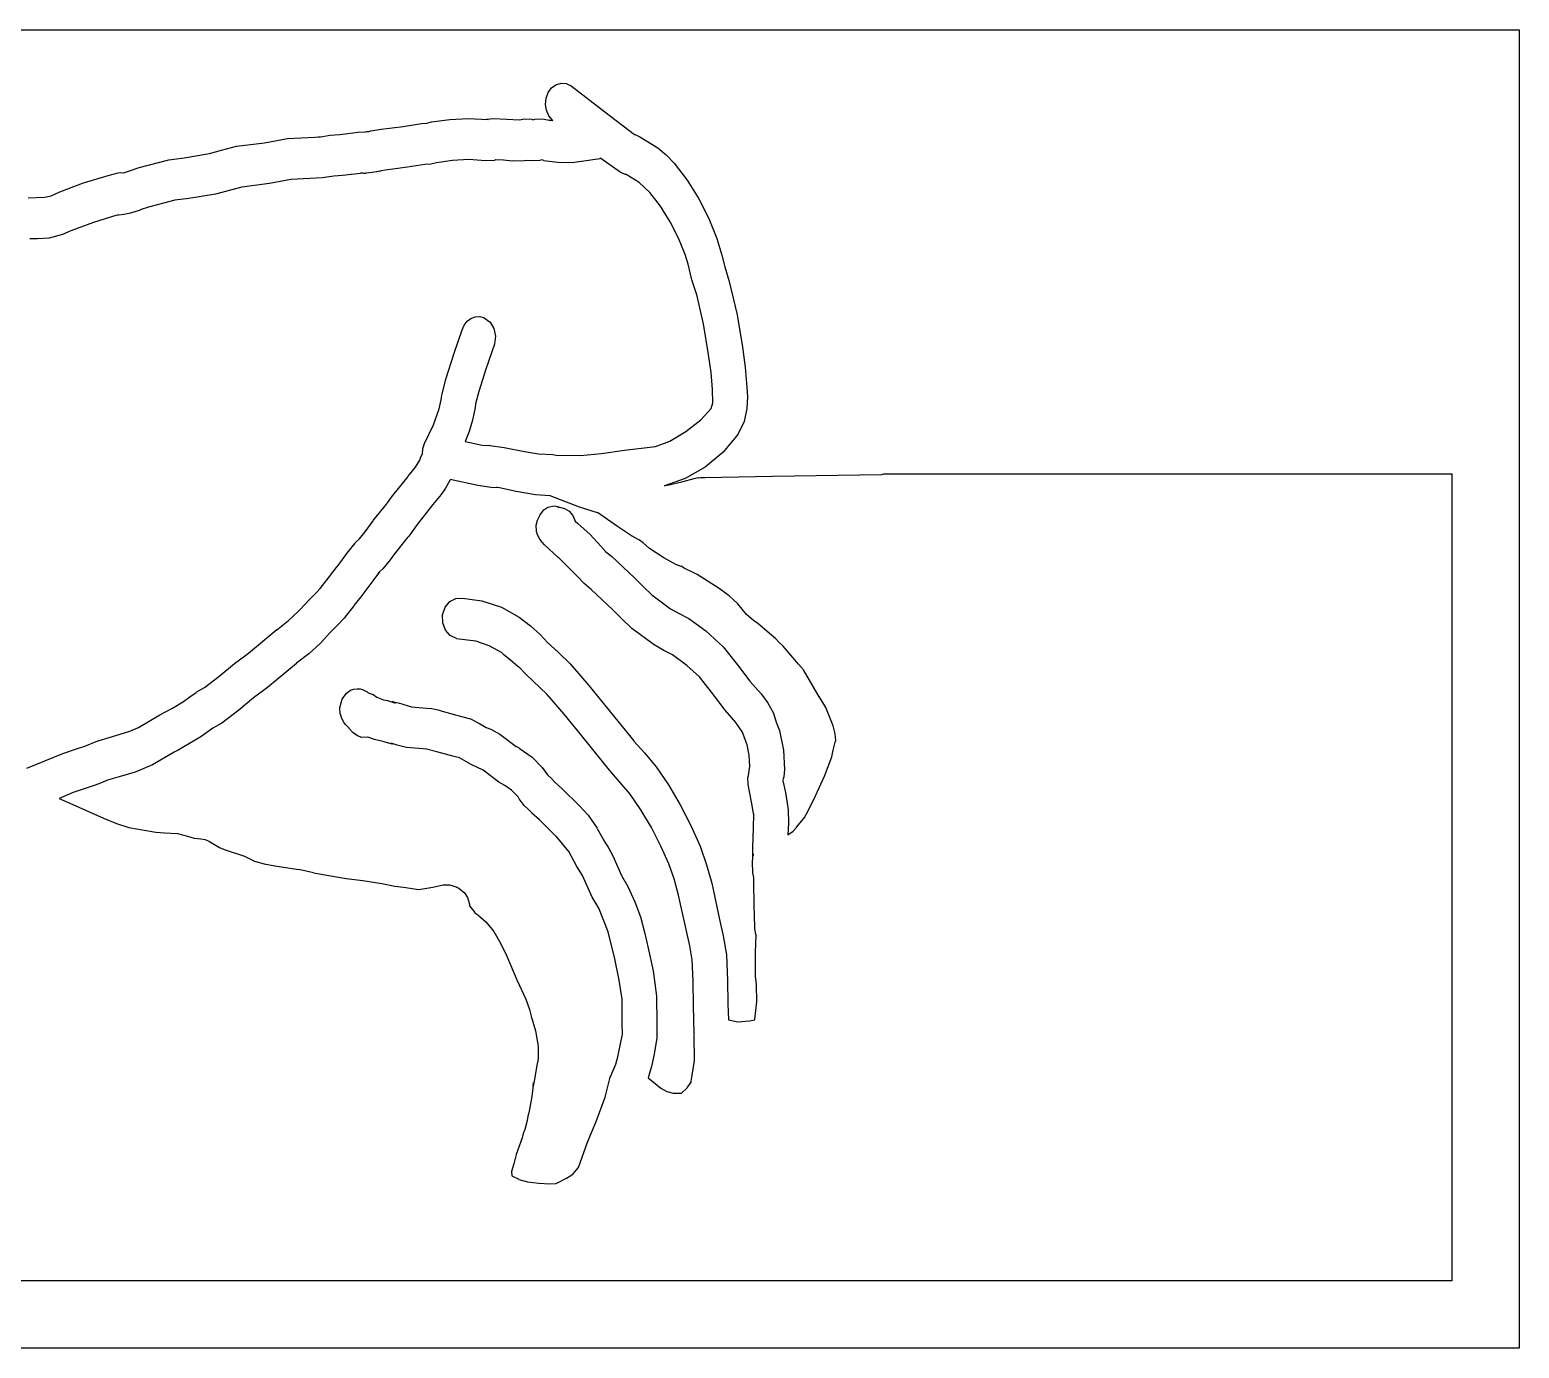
# Model space of a CAD drawing. Extents: x -67 to 553, y 0 to 8091.
# Drawn here: x 324.5 to 514.3, y 1110.4 to 1278.4 of the extents above; entities that cross this region are included whole.
import ezdxf

# ---------------------------------------------------------------- set-up
doc = ezdxf.new("R2010")
doc.units = 0

msp = doc.modelspace()

# ---------------------------------------------------------------- linework, layer by layer
at = {"layer": 'Calque_1'}
for p, q in [((272.339, 1278.41), (514.321, 1278.41)), ((514.321, 1278.41), (514.321, 1110.37)), ((390.304, 1269.69), (390.577629, 1270.413491)), ((390.577629, 1270.413491), (391.009553, 1270.995097)), ((391.009553, 1270.995097), (391.565386, 1271.40045)), ((391.565386, 1271.40045), (392.21074, 1271.59518)), ((392.21, 1271.6), (392.214498, 1271.589152)), ((392.215, 1271.59), (392.87276, 1271.547362)), ((392.87276, 1271.547362), (393.4904, 1271.2743)), ((393.49, 1271.27), (397.7781, 1267.9344)), ((390.223812, 1268.908282), (390.303451, 1269.69622)), ((390.341209, 1268.144193), (390.223812, 1268.908282)), ((390.641115, 1267.454563), (390.341209, 1268.144193)), ((369.286, 1265.74), (372.1009, 1266.096102)), ((372.101, 1266.1), (374.42229, 1266.483883)), ((374.423, 1266.48), (375.084405, 1266.512015)), ((375.084, 1266.51), (375.683995, 1266.658405)), ((375.684, 1266.66), (378.026568, 1266.97953)), ((378.026568, 1266.97953), (380.38598, 1267.12138)), ((380.386, 1267.12), (382.89962, 1266.955218)), ((382.716587, 1266.989326), (382.780756, 1267.021373)), ((382.9, 1266.96), (382.716587, 1266.989326)), ((382.780756, 1267.021373), (383.561881, 1267.099991)), ((383.562, 1267.1), (385.2947, 1267.034992)), ((385.294, 1267.03), (386.87171, 1266.917314)), ((386.872, 1266.92), (387.613097, 1267.040491)), ((387.613, 1267.04), (388.494403, 1267.01037)), ((388.494403, 1267.01037), (388.66609, 1266.944009)), ((388.666, 1266.94), (388.857105, 1267.019299)), ((388.857105, 1267.019299), (389.82821, 1267.077901)), ((389.828, 1267.08), (390.8993, 1266.843383)), ((391.109, 1266.89), (390.641115, 1267.454563)), ((390.73, 1266.91), (391.149602, 1266.853009)), ((390.866328, 1266.838462), (390.730005, 1266.905008)), ((390.953824, 1266.807641), (390.866328, 1266.838462)), ((390.9, 1266.84), (390.953824, 1266.807641)), ((391.149, 1266.85), (391.108995, 1266.885983)), ((397.779, 1267.94), (401.5664, 1265.0652)), ((354.429, 1263.99), (357.34248, 1264.53729)), ((357.342, 1264.54), (360.83169, 1264.727589)), ((360.832, 1264.73), (361.425698, 1264.762993)), ((361.425, 1264.76), (361.28911, 1264.731002)), ((361.29, 1264.73), (362.7995, 1264.990905)), ((362.799, 1264.99), (364.01489, 1265.07501)), ((364.015, 1265.08), (365.0351, 1265.192686)), ((365.035, 1265.19), (366.3249, 1265.352719)), ((366.325, 1265.35), (367.312, 1265.412997)), ((367.312, 1265.42), (367.472205, 1265.430054)), ((367.472, 1265.43), (367.622892, 1265.450902)), ((367.623, 1265.45), (367.716001, 1265.462965)), ((367.716, 1265.46), (367.969709, 1265.525987)), ((367.97, 1265.53), (369.2867, 1265.74291)), ((401.566, 1265.06), (401.643563, 1265.061101)), ((401.643563, 1265.061101), (402.257382, 1264.780918)), ((402.257, 1264.78), (404.523729, 1263.375761)), ((344.182, 1262.11), (347.40301, 1262.643399)), ((347.403, 1262.64), (348.936847, 1263.074899)), ((348.936847, 1263.074899), (350.83999, 1263.557283)), ((350.84, 1263.56), (354.42902, 1263.997118)), ((404.523729, 1263.375761), (405.598142, 1262.483611)), ((405.598142, 1262.483611), (406.6118, 1261.43041)), ((336.684705, 1260.257437), (337.329097, 1260.471914)), ((337.329, 1260.48), (338.4525, 1260.873779)), ((338.453, 1260.87), (342.2445, 1261.854408)), ((342.244, 1261.85), (344.18128, 1262.100613)), ((369.178, 1260.4), (369.042586, 1260.363011)), ((369.268, 1260.44), (369.178015, 1260.407007)), ((369.85, 1260.53), (369.268182, 1260.436999)), ((372.65, 1260.88), (369.84963, 1260.526094)), ((374.829, 1261.25), (372.65029, 1260.884611)), ((375.612, 1261.3), (374.829099, 1261.252984)), ((376.333, 1261.46), (375.612091, 1261.292519)), ((378.393987, 1261.744079), (376.3325, 1261.463892)), ((380.465, 1261.87), (378.393987, 1261.744079)), ((382.576, 1261.72), (380.46502, 1261.870892)), ((383.689639, 1261.764069), (382.57648, 1261.723502)), ((383.900191, 1261.833351), (383.689639, 1261.764069)), ((383.855, 1261.86), (383.900191, 1261.833351)), ((384.888, 1261.8), (383.85502, 1261.852996)), ((386.007837, 1261.664203), (384.88821, 1261.803109)), ((387.532, 1261.69), (386.007837, 1261.664203)), ((387.863, 1261.75), (387.531795, 1261.694993)), ((388.574, 1261.69), (387.862404, 1261.742017)), ((389.520386, 1261.749762), (388.57449, 1261.695698)), ((389.715, 1261.83), (389.520386, 1261.749762)), ((390.02, 1261.73), (389.715095, 1261.830198)), ((391.774405, 1261.47635), (390.02011, 1261.727787)), ((393.625, 1261.44), (391.774405, 1261.47635)), ((394.492, 1261.6), (393.6243, 1261.437811)), ((394.504556, 1261.599638), (394.4923, 1261.602388)), ((394.795107, 1261.637359), (394.504556, 1261.599638)), ((395.716, 1261.76), (394.795107, 1261.637359)), ((396.564, 1261.88), (395.716514, 1261.764218)), ((396.909, 1261.93), (396.563296, 1261.873988)), ((397.094, 1261.97), (396.909004, 1261.931)), ((397.262, 1262.03), (397.094096, 1261.968008)), ((397.262, 1262.03), (397.262, 1262.03)), ((397.266, 1262.02), (397.262296, 1262.027937)), ((399.744, 1260.28), (397.26621, 1262.02342)), ((406.612, 1261.43), (408.282215, 1259.258738)), ((328.352, 1257.76), (331.36697, 1258.8854)), ((331.36697, 1258.8854), (334.4762, 1259.85759)), ((334.477, 1259.85), (335.78031, 1260.17549)), ((335.78, 1260.18), (336.057495, 1260.204077)), ((336.057, 1260.2), (336.4058, 1260.169996)), ((336.406, 1260.17), (336.461007, 1260.181906)), ((336.461, 1260.18), (336.684705, 1260.257437)), ((355.065, 1258.8), (351.51229, 1258.368994)), ((357.767, 1259.32), (355.06532, 1258.803296)), ((361.007, 1259.48), (357.76689, 1259.312625)), ((361.777, 1259.53), (361.007011, 1259.483989)), ((362.346, 1259.63), (361.777094, 1259.524087)), ((363.25, 1259.77), (362.345602, 1259.634004)), ((364.345, 1259.84), (363.24949, 1259.768007)), ((365.459, 1259.96), (364.3459, 1259.837498)), ((365.491, 1259.96), (365.459, 1259.96)), ((366.66, 1260.11), (365.4906, 1259.960114)), ((366.947, 1260.14), (366.659716, 1260.116981)), ((367.094, 1260.11), (366.947686, 1260.134077)), ((367.227099, 1260.109892), (367.094, 1260.11)), ((367.331001, 1260.119946), (367.227099, 1260.109892)), ((367.409, 1260.13), (367.331001, 1260.119946)), ((368.129, 1260.23), (367.409705, 1260.133004)), ((368.697, 1260.31), (368.128993, 1260.232001)), ((368.75043, 1260.307936), (368.69682, 1260.310998)), ((369.043, 1260.37), (368.75043, 1260.307936)), ((400.386907, 1259.982826), (399.743494, 1260.28279)), ((400.497, 1259.97), (400.386907, 1259.982826)), ((402.183632, 1258.930958), (400.49752, 1259.9687)), ((403.533, 1257.68), (402.183632, 1258.930958)), ((408.282215, 1259.258738), (409.768498, 1256.884399)), ((324.304, 1257), (326.37309, 1257.057997)), ((326.373, 1257.06), (327.208103, 1257.249494)), ((327.208, 1257.25), (328.35208, 1257.759507)), ((342.974, 1256.68), (339.62332, 1255.811295)), ((344.752, 1256.9), (342.97379, 1256.677803)), ((348.178, 1257.47), (344.75242, 1256.899003)), ((351.512, 1258.37), (348.1778, 1257.473408)), ((404.882519, 1255.913763), (403.53309, 1257.67809)), ((409.768498, 1256.884399), (411.042984, 1254.373183)), ((335.467, 1254.74), (332.602764, 1253.843547)), ((335.675, 1254.79), (335.46672, 1254.733988)), ((335.837, 1254.77), (335.674705, 1254.790902)), ((336.502, 1254.85), (335.837526, 1254.768006)), ((337.321, 1255.04), (336.501375, 1254.857596)), ((338.577, 1255.44), (337.32081, 1255.034288)), ((339.623, 1255.81), (338.577, 1255.4426)), ((406.111643, 1253.942228), (404.882519, 1255.913763)), ((332.602764, 1253.843547), (329.7423, 1252.77632)), ((407.172468, 1251.861601), (406.111643, 1253.942228)), ((411.042984, 1254.373183), (412.07781, 1251.79129)), ((325.49222, 1251.748079), (324.5034, 1251.754009)), ((326.974, 1251.85), (325.49222, 1251.748079)), ((328.688, 1252.3), (326.9739, 1251.854998)), ((329.742, 1252.77), (328.6878, 1252.297084)), ((408.017, 1249.77), (407.172468, 1251.861601)), ((412.078, 1251.8), (412.709983, 1249.68852)), ((408.419, 1248.52), (408.016913, 1249.77248)), ((412.71, 1249.68), (413.063404, 1248.20098)), ((408.889, 1246.54), (408.41881, 1248.51821)), ((413.063, 1248.2), (413.653708, 1246.3335)), ((409.495, 1244.62), (408.888787, 1246.5387)), ((413.654, 1246.34), (414.648357, 1242.092238)), ((410.35505, 1240.9217), (409.49469, 1244.6183)), ((380.249991, 1241.256567), (380.731344, 1241.618442)), ((380.731344, 1241.618442), (381.2839, 1241.82269)), ((381.284, 1241.82), (381.857113, 1241.845929)), ((381.857, 1241.85), (382.416699, 1241.698103)), ((382.417, 1241.69), (383.159167, 1241.14238)), ((414.648357, 1242.092238), (415.3299, 1237.93941)), ((378.575136, 1237.194336), (379.59189, 1240.15059)), ((379.592, 1240.15), (379.862618, 1240.759582)), ((379.862618, 1240.759582), (380.249991, 1241.256567)), ((383.159167, 1241.14238), (383.650539, 1240.326319)), ((383.650539, 1240.326319), (383.849394, 1239.350149)), ((410.998, 1237.01), (410.35505, 1240.9217)), ((383.714, 1238.33), (382.640787, 1235.170597)), ((383.849394, 1239.350149), (383.71401, 1238.3222)), ((415.33, 1237.94), (415.692267, 1235.423506)), ((377.531, 1233.86), (378.575136, 1237.194336)), ((411.337761, 1234.70922), (410.998615, 1237.01328)), ((377.067, 1232.03), (377.531502, 1233.85369)), ((382.640787, 1235.170597), (381.7291, 1232.30611)), ((411.505, 1232.55), (411.337761, 1234.70922)), ((415.692267, 1235.423506), (415.896896, 1232.86133)), ((376.965, 1231.54), (377.066785, 1232.035511)), ((381.729, 1232.3), (381.326014, 1230.7197)), ((411.537281, 1230.882327), (411.504803, 1232.5457)), ((415.897, 1232.86), (415.953881, 1231.640318)), ((375.953283, 1228.05717), (376.68848, 1230.08589)), ((376.688, 1230.09), (376.949514, 1231.2657)), ((376.95, 1231.26), (376.965081, 1231.534399)), ((381.27, 1230.27), (380.921094, 1228.67271)), ((381.326, 1230.72), (381.269988, 1230.269389)), ((410.026192, 1228.709643), (411.34118, 1230.1253)), ((411.341, 1230.12), (411.537281, 1230.882327)), ((415.902768, 1230.131462), (415.559496, 1228.473923)), ((415.953881, 1231.640318), (415.902768, 1230.131462)), ((380.921, 1228.67), (380.499086, 1227.22527)), ((408.126306, 1227.227682), (410.026192, 1228.709643)), ((415.559496, 1228.473923), (414.7399, 1226.80819)), ((374.825, 1225.68), (375.953283, 1228.05717)), ((380.499086, 1227.22527), (379.99242, 1225.9327)), ((406.064062, 1225.990705), (408.126306, 1227.227682)), ((414.74, 1226.81), (412.862942, 1224.583715)), ((374.349, 1223.99), (374.555692, 1224.346102)), ((374.556, 1224.34), (374.615296, 1225.030598)), ((374.615296, 1225.030598), (374.82471, 1225.67839)), ((379.992, 1225.94), (382.14118, 1225.484706)), ((382.141, 1225.48), (382.658815, 1225.408007)), ((382.659, 1225.41), (383.053784, 1225.484983)), ((383.054, 1225.48), (383.125014, 1225.438011)), ((383.125, 1225.44), (384.9425, 1225.180497)), ((384.943, 1225.18), (387.55679, 1224.663296)), ((387.556, 1224.67), (389.3187, 1224.352209)), ((389.319, 1224.35), (389.332, 1224.35)), ((389.332, 1224.35), (391.16749, 1224.282002)), ((394.689, 1224.14), (397.343858, 1224.397925)), ((397.343858, 1224.397925), (400.28139, 1224.836012)), ((400.281, 1224.84), (404.2616, 1225.312386)), ((404.262, 1225.31), (406.064062, 1225.990705)), ((412.862942, 1224.583715), (410.575304, 1222.679684)), ((372.707, 1221.5), (373.640793, 1222.68081)), ((373.641, 1222.68), (374.214087, 1223.561591)), ((374.214, 1223.56), (374.349414, 1223.986799)), ((391.167, 1224.28), (391.599593, 1224.198006)), ((391.6, 1224.2), (394.68872, 1224.142982)), ((410.575304, 1222.679684), (408.030113, 1221.208438)), ((370.609, 1218.82), (372.70701, 1221.49269)), ((378.025, 1220.96), (377.485489, 1219.997791)), ((378.059, 1221.06), (378.025001, 1220.957712)), ((378.069, 1221.06), (378.059, 1221.06)), ((378.069, 1221.07), (378.069, 1221.059946)), ((381.606, 1220.31), (378.06921, 1221.076894)), ((408.030113, 1221.208438), (405.3804, 1220.28051)), ((405.784, 1220.39), (407.621715, 1220.779598)), ((407.621715, 1220.779598), (409.17662, 1221.19928)), ((409.177, 1221.2), (409.678378, 1221.348087)), ((409.678378, 1221.348087), (409.734503, 1221.317819)), ((409.734, 1221.32), (409.962997, 1221.335081)), ((409.963, 1221.34), (410.584585, 1221.364077)), ((410.585, 1221.36), (412.6469, 1221.407995)), ((412.647, 1221.41), (419.16651, 1221.515489)), ((419.166, 1221.51), (433.0866, 1221.723915)), ((433.087, 1221.73), (433.338195, 1221.810989)), ((433.338, 1221.81), (437.682, 1221.81)), ((437.682, 1221.81), (505.737, 1221.81)), ((505.737, 1221.81), (505.737, 1118.96)), ((370.101, 1218.13), (370.609502, 1218.825615)), ((376.924, 1219.19), (375.88112, 1217.895)), ((377.485, 1220), (376.923793, 1219.191196)), ((383.578, 1220.05), (381.60551, 1220.308921)), ((383.927, 1220.06), (383.578703, 1220.048094)), ((383.937, 1220.06), (383.927, 1220.06)), ((384.057, 1220.06), (383.937, 1220.06)), ((384.379, 1220.01), (384.056606, 1220.059001)), ((386.501591, 1219.569427), (384.3799, 1220.0109)), ((388.961, 1219.15), (386.501591, 1219.569427)), ((390.831, 1219.02), (388.96029, 1219.144089)), ((394.569, 1217.58), (390.83171, 1219.02431)), ((405.38, 1220.28), (405.784098, 1220.396311)), ((368.279, 1215.85), (369.9999, 1217.99921)), ((370, 1217.99), (370.01905, 1218.051992)), ((370.01905, 1218.051992), (370.101044, 1218.123985)), ((375.881, 1217.89), (373.89149, 1215.35741)), ((389.553238, 1216.607052), (390.023471, 1217.205918)), ((390.023471, 1217.205918), (390.53851, 1217.57388)), ((390.539, 1217.58), (391.321795, 1217.738115)), ((391.322, 1217.73), (391.744195, 1217.639989)), ((391.744, 1217.64), (391.989004, 1217.543004)), ((391.989, 1217.55), (392.009, 1217.55)), ((392.009, 1217.55), (392.662778, 1217.404843)), ((392.662778, 1217.404843), (393.238667, 1217.043089)), ((393.238667, 1217.043089), (393.700598, 1216.496319)), ((396.842, 1216.86), (394.56881, 1217.575697)), ((399.422, 1215.09), (396.84131, 1216.86461)), ((367.231, 1214.43), (368.27899, 1215.84441)), ((373.892, 1215.36), (373.367491, 1214.650388)), ((389.046, 1215.28), (389.202514, 1215.91813)), ((389.091309, 1214.447201), (389.046581, 1215.27751)), ((389.202514, 1215.91813), (389.553238, 1216.607052)), ((393.700598, 1216.496319), (394.0125, 1215.79611)), ((394.013, 1215.79), (394.349894, 1215.487185)), ((394.349, 1215.49), (395.906366, 1214.066019)), ((401.183, 1213.92), (399.42239, 1215.0879)), ((365.085, 1211.86), (365.983206, 1212.99588)), ((365.983, 1213), (366.61239, 1213.609811)), ((366.529143, 1213.529752), (366.459997, 1213.486413)), ((366.46, 1213.49), (367.230519, 1214.436175)), ((366.612, 1213.61), (366.529143, 1213.529752)), ((372.258, 1213.25), (371.477718, 1212.274403)), ((372.415, 1213.45), (372.257388, 1213.252013)), ((372.549, 1213.57), (372.415703, 1213.449086)), ((372.66, 1213.69), (372.548399, 1213.567604)), ((372.799, 1213.86), (372.660491, 1213.687915)), ((373.059, 1214.2), (372.799021, 1213.8589)), ((373.333, 1214.59), (373.058601, 1214.204503)), ((373.367, 1214.65), (373.333001, 1214.587003)), ((389.227, 1214.03), (389.091309, 1214.447201)), ((389.504, 1213.48), (389.227008, 1214.037)), ((389.796, 1213.09), (389.504112, 1213.473989)), ((390.11, 1212.75), (389.796284, 1213.093693)), ((395.906366, 1214.066019), (397.2904, 1212.60642)), ((402.213, 1213.36), (401.183, 1213.923297)), ((402.664, 1213.02), (402.212912, 1213.356391)), ((403.483, 1212.3), (402.664486, 1213.02501)), ((363.82, 1210.15), (365.0519, 1211.82431)), ((365.052, 1211.82), (365.084993, 1211.862995)), ((370.981, 1211.6), (370.420322, 1210.844007)), ((371.477, 1212.27), (370.98088, 1211.601293)), ((391.857, 1211.17), (390.1093, 1212.74922)), ((394.323, 1208.74), (391.85701, 1211.17239)), ((397.291, 1212.61), (397.917903, 1211.889091)), ((397.918, 1211.89), (398.628008, 1211.313315)), ((398.628, 1211.31), (401.62207, 1208.534)), ((405.296, 1211.1), (403.4826, 1212.29679)), ((406.818, 1210.27), (405.29562, 1211.099997)), ((362.551, 1208.56), (363.6791, 1209.98578)), ((363.68, 1209.98), (363.820097, 1210.140708)), ((369.084, 1209.31), (368.329515, 1208.353506)), ((368.893, 1209.15), (369.018326, 1209.26516)), ((369.019, 1209.27), (368.893402, 1209.151705)), ((369.018326, 1209.26516), (369.083685, 1209.307612)), ((369.492, 1209.71), (369.018608, 1209.264495)), ((370.421, 1210.85), (369.492393, 1209.71359)), ((407.517, 1210.02), (406.817892, 1210.267517)), ((407.836, 1209.83), (407.517601, 1210.025791)), ((409.562, 1208.97), (407.83549, 1209.831006)), ((361.528, 1207.19), (362.5512, 1208.55781)), ((368.329, 1208.34), (367.08358, 1206.64918)), ((368.329, 1208.35), (368.329, 1208.34)), ((395.141, 1207.82), (394.323015, 1208.737812)), ((396.041, 1207.07), (395.140703, 1207.821892)), ((401.622, 1208.53), (402.763435, 1207.350234)), ((402.763435, 1207.350234), (403.79042, 1206.38331)), ((412.366, 1207.2), (409.56211, 1208.96988)), ((358.708, 1204.25), (359.84589, 1205.47261)), ((359.846, 1205.48), (360.99731, 1206.65358)), ((360.998, 1206.65), (361.528701, 1207.191099)), ((366.682, 1206.15), (365.783926, 1205.01211)), ((366.821, 1206.3), (366.68138, 1206.150696)), ((366.68138, 1206.150696), (366.682, 1206.15)), ((366.682, 1206.15), (366.682, 1206.15)), ((366.821, 1206.3), (366.821, 1206.3)), ((366.946084, 1206.456396), (366.821806, 1206.305908)), ((366.955, 1206.47), (366.93595, 1206.444071)), ((366.936, 1206.45), (366.946084, 1206.456396)), ((367.084, 1206.65), (366.95491, 1206.473311)), ((377.438622, 1204.81736), (378.026043, 1205.537596)), ((378.026043, 1205.537596), (378.797143, 1205.942684)), ((378.797143, 1205.942684), (379.6698, 1205.9646)), ((379.67, 1205.96), (382.12668, 1205.627684)), ((382.127, 1205.63), (384.602312, 1204.802229)), ((398.827, 1204.48), (396.04168, 1207.06379)), ((403.79, 1206.39), (406.17588, 1204.62431)), ((413.625309, 1206.26047), (412.36662, 1207.19781)), ((414.719, 1205.23), (413.625309, 1206.26047)), ((357.469, 1203.11), (358.70881, 1204.25099)), ((365.784, 1205.01), (364.5774, 1203.41991)), ((377.117, 1203.85), (377.438622, 1204.81736)), ((377.135456, 1202.812844), (377.117, 1203.85321)), ((384.602312, 1204.802229), (386.8647, 1203.53871)), ((386.865, 1203.54), (388.318236, 1202.442256)), ((399.95206, 1203.315507), (398.82671, 1204.4814)), ((406.176, 1204.62), (407.160408, 1204.057708)), ((407.16, 1204.06), (408.49691, 1203.367004)), ((415.836, 1203.9), (414.7188, 1205.2317)), ((416.772928, 1203.092842), (415.8355, 1203.89979)), ((352.376, 1198.96), (355.99539, 1201.95259)), ((355.995, 1201.95), (357.4683, 1203.1117)), ((362.75, 1201.55), (361.53511, 1200.24928)), ((363.663, 1202.49), (362.749898, 1201.553112)), ((364.577, 1203.42), (363.663289, 1202.483588)), ((377.475321, 1201.893591), (377.135456, 1202.812844)), ((378.079526, 1201.193346), (377.475321, 1201.893591)), ((388.318236, 1202.442256), (389.55629, 1201.3256)), ((401.241, 1202.11), (399.95206, 1203.315507)), ((404.057, 1200.03), (401.24062, 1202.11769)), ((408.497, 1203.36), (410.678485, 1201.797763)), ((410.678485, 1201.797763), (412.85997, 1199.7721)), ((417.253, 1202.78), (416.772928, 1203.092842)), ((419.357, 1200.94), (417.2533, 1202.77711)), ((361.535, 1200.25), (360.044985, 1198.882693)), ((378.891, 1200.81), (378.079526, 1201.193346)), ((381.348, 1200.47), (378.89182, 1200.80229)), ((383.042338, 1199.893169), (381.34719, 1200.47709)), ((384.702, 1198.98), (383.042338, 1199.893169)), ((389.556, 1201.32), (390.496513, 1200.3149)), ((390.496, 1200.32), (391.849339, 1199.088602)), ((405.318, 1199.3), (404.05758, 1200.028714)), ((412.86, 1199.78), (414.69415, 1197.46488)), ((419.528, 1200.82), (419.357397, 1200.936284)), ((419.958, 1200.36), (419.527603, 1200.821512)), ((420.511, 1199.86), (419.957995, 1200.362284)), ((422.48, 1197.56), (420.51121, 1199.85751)), ((350.595, 1197.63), (351.88228, 1198.587605)), ((351.882, 1198.59), (352.376003, 1198.9574)), ((360.044985, 1198.882693), (358.50931, 1197.66312)), ((384.690496, 1198.960412), (384.70261, 1198.97202)), ((384.924959, 1198.751541), (384.690496, 1198.960412)), ((385.800124, 1198.016597), (384.924959, 1198.751541)), ((386.66113, 1197.31636), (385.800124, 1198.016597)), ((391.849339, 1199.088602), (393.38419, 1197.60191)), ((405.411, 1199.25), (405.318025, 1199.29998)), ((406.401, 1198.75), (405.410877, 1199.241516)), ((408.251452, 1197.3867), (406.40092, 1198.75048)), ((346.789, 1194.58), (348.59484, 1195.985144)), ((348.59484, 1195.985144), (350.59442, 1197.63038)), ((358.51, 1197.66), (354.7816, 1194.5801)), ((386.877893, 1197.150872), (386.66113, 1197.31636)), ((386.841, 1197.2), (386.877893, 1197.150872)), ((387.717, 1196.26), (386.841098, 1197.204085)), ((390.443, 1193.71), (387.7165, 1196.26331)), ((393.385, 1197.6), (395.768506, 1194.81511)), ((409.841, 1195.96), (408.251452, 1197.3867)), ((411.377521, 1193.990343), (409.84071, 1195.96021)), ((414.69415, 1197.46488), (416.2541, 1195.402)), ((423.107, 1196.83), (422.479594, 1197.560196)), ((425.108, 1193.41), (423.10762, 1196.82939)), ((344.897, 1193.38), (345.695379, 1193.961289)), ((345.695, 1193.97), (346.789, 1194.587113)), ((354.29, 1194.22), (353.01111, 1193.268612)), ((354.781, 1194.58), (354.289987, 1194.215193)), ((364.847, 1193.86), (365.3736, 1194.228987)), ((365.373, 1194.23), (365.755878, 1194.371605)), ((365.756, 1194.37), (366.206109, 1194.427997)), ((366.206, 1194.43), (366.588905, 1194.392006)), ((366.589, 1194.39), (366.982303, 1194.268001)), ((366.982, 1194.27), (367.321486, 1194.109795)), ((367.322, 1194.11), (367.487894, 1194.008718)), ((367.488, 1194.01), (367.56801, 1193.960999)), ((367.568, 1193.96), (367.760193, 1193.842181)), ((395.768506, 1194.81511), (397.94649, 1192.12541)), ((413.134, 1191.7), (411.377521, 1193.990343)), ((416.254, 1195.4), (417.702399, 1193.768671)), ((342.685, 1191.96), (344.09891, 1192.808015)), ((344.099, 1192.8), (344.896903, 1193.381395)), ((353.011, 1193.27), (351.134891, 1191.711757)), ((364.022, 1192.03), (364.292801, 1193.08161)), ((364.292801, 1193.08161), (364.846203, 1193.857209)), ((367.76, 1193.84), (368.281467, 1193.66941)), ((368.281467, 1193.66941), (368.752213, 1193.352215)), ((368.752, 1193.35), (369.563899, 1193.002708)), ((369.564, 1193.01), (370.075132, 1192.920703)), ((370.075132, 1192.920703), (371.12409, 1192.598679)), ((371.124, 1192.59), (370.720207, 1192.785193)), ((370.720207, 1192.785193), (371.471794, 1192.613019)), ((371.472, 1192.62), (373.13231, 1192.116684)), ((373.132, 1192.11), (375.51118, 1191.925004)), ((392.596442, 1191.181586), (390.4429, 1193.70909)), ((397.946, 1192.13), (401.49821, 1187.7648)), ((417.702399, 1193.768671), (418.514909, 1192.67277)), ((418.514909, 1192.67277), (419.26831, 1191.3046)), ((425.969, 1192.02), (425.107597, 1193.4138)), ((338.352, 1189.49), (341.05929, 1191.0775)), ((341.059, 1191.08), (342.6847, 1191.954394)), ((351.134891, 1191.711757), (348.97349, 1190.05061)), ((364.08, 1191.17), (364.022003, 1192.037673)), ((364.252, 1190.62), (364.080391, 1191.166708)), ((364.549622, 1190.064842), (364.252108, 1190.615915)), ((375.512, 1191.93), (376.557355, 1191.715258)), ((376.557355, 1191.715258), (377.04891, 1191.558499)), ((377.048, 1191.56), (379.5341, 1190.904205)), ((379.535, 1190.9), (380.6626, 1190.585305)), ((380.662, 1190.59), (381.832389, 1190.004897)), ((394.84, 1188.42), (392.596442, 1191.181586)), ((414.487831, 1190.109688), (413.134, 1191.70379)), ((419.269, 1191.3), (419.638993, 1190.15851)), ((419.639, 1190.16), (420.035398, 1189.11)), ((426.903835, 1189.68009), (425.96918, 1192.01869)), ((334.611, 1188.19), (336.02491, 1188.615291)), ((336.024, 1188.62), (337.25799, 1189.018409)), ((337.258, 1189.02), (338.3515, 1189.497493)), ((346.298, 1188.28), (343.40359, 1186.6067)), ((347.068, 1188.84), (346.29809, 1188.277206)), ((347.838, 1189.4), (347.068011, 1188.83829)), ((348.974, 1190.05), (347.83812, 1189.405)), ((364.745, 1189.85), (364.549622, 1190.064842)), ((364.979, 1189.63), (364.744897, 1189.857277)), ((365.185, 1189.4), (364.979313, 1189.630002)), ((365.733, 1188.82), (365.184705, 1189.396209)), ((366.278, 1188.41), (365.7328, 1188.823887)), ((366.834782, 1188.222729), (366.2784, 1188.403301)), ((381.832389, 1190.004897), (382.67008, 1189.4924)), ((382.67, 1189.49), (383.265907, 1189.253367)), ((383.265907, 1189.253367), (384.40331, 1188.652304)), ((384.404, 1188.65), (386.4741, 1187.04599)), ((398.39, 1184.06), (394.8408, 1188.42099)), ((415.352, 1188.89), (414.487831, 1190.109688)), ((415.571, 1188.17), (415.351899, 1188.889295)), ((420.035, 1189.11), (420.563842, 1186.597321)), ((427.159554, 1188.666784), (426.903835, 1189.68009)), ((427.225, 1187.82), (427.159554, 1188.666784)), ((328.708, 1186.17), (330.7296, 1186.852121)), ((330.729, 1186.85), (331.526294, 1187.118684)), ((331.526, 1187.12), (333.19621, 1187.764392)), ((333.197, 1187.77), (334.61091, 1188.195317)), ((343.404, 1186.61), (342.897509, 1186.339199)), ((367.577, 1188.24), (366.834782, 1188.222729)), ((368.438, 1187.94), (367.576491, 1188.242313)), ((369.686, 1187.64), (368.4386, 1187.937709)), ((370.70394, 1187.361982), (369.686096, 1187.645998)), ((371.311203, 1187.239337), (370.57681, 1187.489699)), ((370.577, 1187.49), (370.789744, 1187.403118)), ((370.789744, 1187.403118), (370.70394, 1187.361982)), ((372.508, 1186.93), (371.311203, 1187.239337)), ((375.083, 1186.71), (372.50803, 1186.923386)), ((376.395, 1186.37), (375.08288, 1186.708005)), ((378.409, 1185.84), (376.39521, 1186.379511)), ((386.474, 1187.05), (386.428865, 1187.105688)), ((386.428865, 1187.105688), (386.866191, 1186.876301)), ((386.866, 1186.87), (388.5275, 1185.69901)), ((401.498, 1187.76), (402.838016, 1186.245708)), ((415.918, 1187.27), (415.571211, 1188.168709)), ((416.171189, 1185.9763), (415.91829, 1187.275)), ((420.563842, 1186.597321), (420.6691, 1184.11081)), ((426.726, 1185.73), (426.884115, 1186.587302)), ((426.884, 1186.58), (427.139002, 1187.606511)), ((427.139002, 1187.606511), (427.224598, 1187.81711)), ((324.127, 1184.29), (328.70759, 1186.16949)), ((340.155, 1184.73), (337.948746, 1183.784766)), ((342.897, 1186.33), (340.1551, 1184.7239)), ((379.263, 1185.62), (378.408794, 1185.836985)), ((380.764, 1184.77), (379.26281, 1185.621693)), ((382.292, 1184.05), (380.7639, 1184.762601)), ((388.527, 1185.7), (389.793, 1184.3973)), ((402.838016, 1186.245708), (404.31438, 1184.4543)), ((416.265, 1184.5), (416.171189, 1185.9763)), ((416.191, 1183.95), (416.265004, 1184.501894)), ((425.790769, 1183.279874), (426.7259, 1185.72609)), ((334.413, 1182.75), (333.506115, 1182.399084)), ((335.902, 1183.18), (334.41269, 1182.749523)), ((337.948746, 1183.784766), (335.90201, 1183.1792)), ((384.268, 1182.51), (382.29191, 1184.05051)), ((389.793, 1184.4), (390.468904, 1183.458402)), ((390.469, 1183.46), (390.976999, 1182.999599)), ((390.977, 1183), (391.374344, 1182.563501)), ((401.023, 1180.98), (398.38961, 1184.05369)), ((404.315, 1184.46), (405.88286, 1182.175126)), ((416.016019, 1183.068956), (416.08901, 1183.36739)), ((416.048, 1182.23), (416.016019, 1183.068956)), ((416.089, 1183.36), (416.191288, 1183.940813)), ((420.479, 1182.79), (420.45995, 1182.684617)), ((420.46, 1182.69), (420.802856, 1181.210176)), ((420.58597, 1183.212759), (420.478791, 1182.79169)), ((420.669, 1184.11), (420.58597, 1183.212759)), ((424.634, 1180.76), (425.790769, 1183.279874)), ((330.026, 1181.19), (328.23282, 1180.453692)), ((331.424, 1181.66), (330.02621, 1181.188698)), ((332.821, 1182.13), (331.4231, 1181.659201)), ((333.506, 1182.4), (332.821286, 1182.134412)), ((385.032, 1182.11), (384.268705, 1182.512484)), ((385.888, 1181.51), (385.031201, 1182.110524)), ((386.728, 1180.64), (385.888293, 1181.507594)), ((391.374344, 1182.563501), (391.399698, 1182.502901)), ((391.4, 1182.5), (392.294608, 1181.715511)), ((392.295, 1181.72), (394.54179, 1179.51089)), ((402.371604, 1179.006405), (401.02332, 1180.98509)), ((405.88286, 1182.175126), (407.390349, 1179.64377)), ((416.46022, 1179.99352), (416.047494, 1182.229)), ((420.802856, 1181.210176), (421.136406, 1178.98629)), ((423.657, 1178.77), (424.634687, 1180.758)), ((328.233, 1180.45), (330.35329, 1179.503798)), ((330.353, 1179.51), (333.888674, 1177.915924)), ((386.859968, 1180.383494), (386.727998, 1180.6409)), ((387.515, 1179.55), (386.859968, 1180.383494)), ((388.114, 1179), (387.515011, 1179.548798)), ((388.507, 1178.56), (388.114306, 1179.008098)), ((394.541, 1179.51), (395.644771, 1178.289908)), ((403.71619, 1176.737896), (402.371604, 1179.006405)), ((407.390349, 1179.64377), (408.761111, 1176.997304)), ((416.757, 1178.53), (416.46022, 1179.99352)), ((421.136, 1178.99), (421.179729, 1177.27349)), ((423.333036, 1178.16167), (423.656194, 1178.769397)), ((333.888674, 1177.915924), (335.53573, 1177.231193)), ((335.53573, 1177.231193), (337.13709, 1176.7287)), ((389.47, 1177.7), (388.506786, 1178.554682)), ((391.599, 1175.61), (389.4699, 1177.69722)), ((395.644771, 1178.289908), (396.82099, 1176.6352)), ((408.761111, 1176.997304), (409.91879, 1174.3671)), ((416.716923, 1176.671748), (416.757596, 1178.53318)), ((421.179729, 1177.27349), (421.110865, 1175.81813)), ((422.205, 1176.76), (423.32691, 1178.08339)), ((423.254958, 1178.004563), (423.333036, 1178.16167)), ((423.327, 1178.08), (423.254958, 1178.004563)), ((337.137, 1176.72), (339.0965, 1176.38771)), ((339.096, 1176.39), (340.571968, 1176.126336)), ((340.571968, 1176.126336), (341.6587, 1176.056705)), ((341.659, 1176.06), (343.34424, 1175.976594)), ((343.34424, 1175.976594), (344.60558, 1175.631587)), ((344.606, 1175.63), (345.465403, 1175.367831)), ((345.465403, 1175.367831), (346.30351, 1175.284296)), ((346.303, 1175.28), (346.872898, 1175.20124)), ((346.872898, 1175.20124), (347.40628, 1174.949324)), ((393.2, 1173.66), (391.59901, 1175.61339)), ((396.821, 1176.63), (397.775007, 1174.8528)), ((404.945261, 1174.376712), (403.71619, 1176.737896)), ((416.647, 1174.18), (416.716923, 1176.671748)), ((421.111, 1175.81), (421.795794, 1176.276698)), ((421.796, 1176.28), (422.205204, 1176.758498)), ((347.407, 1174.95), (348.67347, 1174.177613)), ((348.67347, 1174.177613), (349.4141, 1173.87098)), ((349.414, 1173.88), (351.8552, 1173.077017)), ((394.227, 1171.76), (393.1997, 1173.6601)), ((397.775, 1174.86), (398.197146, 1174.239014)), ((398.197146, 1174.239014), (398.80021, 1173.1464)), ((398.801, 1173.14), (399.9177, 1170.60432)), ((405.947, 1172.12), (404.945261, 1174.376712)), ((409.918, 1174.36), (410.749802, 1171.992398)), ((416.601, 1172.35), (416.702785, 1173.3587)), ((416.657, 1173.08), (416.646946, 1174.1782)), ((416.689007, 1173.2284), (416.657015, 1173.080389)), ((416.703, 1173.36), (416.689007, 1173.2284)), ((351.855, 1173.07), (353.1599, 1172.450294)), ((353.16, 1172.45), (354.377317, 1172.107483)), ((354.377317, 1172.107483), (355.729221, 1171.870804)), ((355.729221, 1171.870804), (358.7813, 1171.4041)), ((358.781, 1171.41), (360.65689, 1170.981111)), ((394.937, 1170.64), (394.227494, 1171.76088)), ((406.62299, 1170.178206), (405.94689, 1172.11429)), ((410.749802, 1171.992398), (411.404882, 1169.629055)), ((416.641, 1170.95), (416.600995, 1172.34581)), ((360.657, 1170.98), (364.80968, 1170.229087)), ((364.81, 1170.23), (366.951984, 1169.994627)), ((366.951984, 1169.994627), (369.38541, 1169.594392)), ((369.385, 1169.59), (371.0356, 1169.26242)), ((375.871, 1169.15), (377.182491, 1169.435591)), ((377.182491, 1169.435591), (377.976906, 1169.414676)), ((377.976906, 1169.414676), (378.9763, 1169.113011)), ((396.173, 1167.86), (394.93689, 1170.63971)), ((399.917, 1170.61), (400.732498, 1169.23441)), ((407.187108, 1168.130959), (406.62299, 1170.178206)), ((411.404882, 1169.629055), (412.4191, 1165.00551)), ((416.742, 1170.58), (416.64122, 1170.954702)), ((416.761, 1170.32), (416.74195, 1170.572703)), ((416.781007, 1169.385483), (416.761018, 1170.3247)), ((416.831, 1167.19), (416.781007, 1169.385483)), ((371.036, 1169.26), (372.11238, 1169.138583)), ((372.112, 1169.14), (374.0705, 1168.844408)), ((374.071, 1168.85), (375.87141, 1169.153794)), ((378.976, 1169.11), (378.90483, 1169.148874)), ((378.90483, 1169.148874), (379.191503, 1169.013004)), ((379.192, 1169.02), (379.910129, 1168.405533)), ((379.910129, 1168.405533), (380.29057, 1167.797083)), ((380.29057, 1167.797083), (380.52679, 1166.972)), ((397.009, 1166.44), (396.172918, 1167.85539)), ((400.733, 1169.23), (401.626871, 1167.268354)), ((408.152, 1163.75), (407.187108, 1168.130959)), ((380.527, 1166.97), (380.537054, 1166.774711)), ((380.537, 1166.77), (381.205178, 1165.897194)), ((381.205, 1165.9), (381.229871, 1165.871002)), ((381.23, 1165.87), (381.605099, 1165.612587)), ((381.605, 1165.61), (382.611435, 1164.72165)), ((398.229, 1163.42), (397.0094, 1166.44151)), ((401.626871, 1167.268354), (402.3205, 1165.34129)), ((416.877, 1165.09), (416.830989, 1167.18648)), ((382.611435, 1164.72165), (383.6271, 1163.46341)), ((402.32, 1165.34), (402.894439, 1163.239152)), ((408.608307, 1161.651956), (408.152007, 1163.74971)), ((412.42, 1165.01), (412.879561, 1162.950569)), ((416.895, 1164.38), (416.877008, 1165.095221)), ((416.905, 1164.15), (416.894946, 1164.378388)), ((416.89639, 1164.14208), (416.905098, 1164.146601)), ((416.926, 1163.82), (416.89639, 1164.14208)), ((417.023166, 1163.122269), (416.9252, 1163.821794)), ((383.627, 1163.47), (384.538165, 1161.91268)), ((384.538165, 1161.91268), (385.306691, 1160.338996)), ((399.061, 1160), (398.228992, 1163.4241)), ((402.894439, 1163.239152), (403.303878, 1161.3671)), ((412.879561, 1162.950569), (413.274709, 1160.49762)), ((416.99207, 1160.78932), (417.059, 1163.00689)), ((417.059, 1163.01), (417.023166, 1163.122269)), ((385.306691, 1160.338996), (386.5834, 1157.3163)), ((399.633271, 1157.277331), (399.060204, 1159.99778)), ((403.304, 1161.37), (403.929117, 1158.487596)), ((408.908, 1159.89), (408.608307, 1161.651956)), ((409.03261, 1157.13424), (408.907889, 1159.89469)), ((413.274, 1160.5), (413.433699, 1157.221725)), ((416.976, 1157.77), (416.99207, 1160.78932)), ((403.929117, 1158.487596), (404.36651, 1155.24691)), ((386.583, 1157.31), (387.722, 1154.8683)), ((399.98, 1154.87), (399.633271, 1157.277331)), ((409.08, 1154.05), (409.03261, 1157.13424)), ((413.433699, 1157.221725), (413.47249, 1154.2523)), ((417.123, 1156.73), (416.976712, 1157.77899)), ((417.153675, 1154.499618), (417.122788, 1156.7246)), ((387.722, 1154.87), (388.18881, 1153.538551)), ((400.017, 1151.78), (399.98099, 1154.8698)), ((404.367, 1155.25), (404.41399, 1151.78351)), ((413.473, 1154.25), (413.535018, 1152.2212)), ((416.913, 1152.3), (417.153675, 1154.499618)), ((388.18881, 1153.538551), (388.418091, 1152.68462)), ((388.418, 1152.69), (388.937191, 1150.842839)), ((409.189, 1150.46), (409.079516, 1154.04888)), ((413.535, 1152.22), (414.73915, 1151.955768)), ((416.215, 1152.1), (416.898206, 1152.216787)), ((416.898, 1152.22), (416.913081, 1152.301015)), ((388.937191, 1150.842839), (389.287711, 1148.8505)), ((399.459, 1147.5), (400.026398, 1150.37739)), ((400.027, 1150.37), (400.016946, 1151.77811)), ((404.414, 1151.78), (404.403946, 1149.9104)), ((409.187, 1150.27), (409.210019, 1150.378003)), ((409.210019, 1150.378003), (409.189117, 1150.462008)), ((414.73915, 1151.955768), (416.21488, 1152.103213)), ((389.288, 1148.85), (389.272383, 1147.235367)), ((404.404, 1149.91), (404.093277, 1147.845451)), ((409.235, 1147.04), (409.187005, 1150.27029)), ((389.272383, 1147.235367), (389.102501, 1146.4093)), ((398.676, 1145.38), (399.194414, 1146.573963)), ((399.194414, 1146.573963), (399.459404, 1147.4977)), ((404.093277, 1147.845451), (403.733203, 1146.27561)), ((408.932, 1145.17), (409.235318, 1147.03661)), ((389.103, 1146.41), (388.790792, 1144.42348)), ((397.824, 1142.38), (398.466302, 1144.90801)), ((398.466302, 1144.90801), (398.574305, 1145.032999)), ((398.574, 1145.03), (398.675309, 1145.377292)), ((403.332, 1144.82), (404.910779, 1143.494809)), ((403.733, 1146.28), (403.332501, 1144.82889)), ((408.743, 1144.16), (408.932097, 1145.17129)), ((388.69, 1144.23), (388.491893, 1142.451896)), ((388.79, 1144.42), (388.640014, 1143.773574)), ((388.640014, 1143.773574), (388.6893, 1144.227304)), ((404.910779, 1143.494809), (405.697061, 1143.075841)), ((405.697061, 1143.075841), (406.4993, 1142.8759)), ((406.5, 1142.88), (407.327484, 1142.870495)), ((407.327484, 1142.870495), (407.55989, 1142.86095)), ((407.559, 1142.86), (408.28192, 1143.550906)), ((408.282, 1143.55), (408.668242, 1144.110754)), ((408.668242, 1144.110754), (408.756147, 1144.247337)), ((408.756147, 1144.247337), (408.74248, 1144.157694)), ((388.491893, 1142.451896), (388.093603, 1140.35121)), ((396.675, 1139.28), (397.8243, 1142.3816)), ((387.889, 1139.38), (387.591576, 1138.250676)), ((387.976, 1139.94), (387.888979, 1139.379798)), ((388.093, 1140.35), (387.97571, 1139.943812)), ((395.564, 1136.63), (396.67498, 1139.27998)), ((387.251, 1137.19), (386.491911, 1135.0759)), ((387.376, 1137.75), (387.250376, 1137.198106)), ((387.591576, 1138.250676), (387.376423, 1137.7434)), ((394.416, 1133.42), (395.56381, 1136.62759)), ((386.184, 1133.86), (385.889413, 1132.884324)), ((386.492, 1135.08), (386.184502, 1133.86048)), ((394.18, 1133.12), (394.415585, 1133.416121)), ((385.89, 1132.88), (385.942996, 1132.3416)), ((385.943, 1132.35), (386.824591, 1131.895182)), ((386.824, 1131.89), (387.938416, 1131.595635)), ((387.938416, 1131.595635), (389.395483, 1131.394734)), ((389.395483, 1131.394734), (390.761705, 1131.314095)), ((390.761705, 1131.314095), (391.60359, 1131.380519)), ((391.604, 1131.38), (392.90159, 1132.038283)), ((392.901, 1132.04), (393.439506, 1132.375915)), ((393.44, 1132.38), (393.751599, 1132.586692)), ((393.751, 1132.58), (394.179916, 1133.119485)), ((505.737, 1118.96), (125.037, 1118.96)), ((514.321, 1110.37), (-36.6785, 1110.37))]:
    msp.add_line(p, q, dxfattribs=at)

doc.saveas('drawing.dxf')
